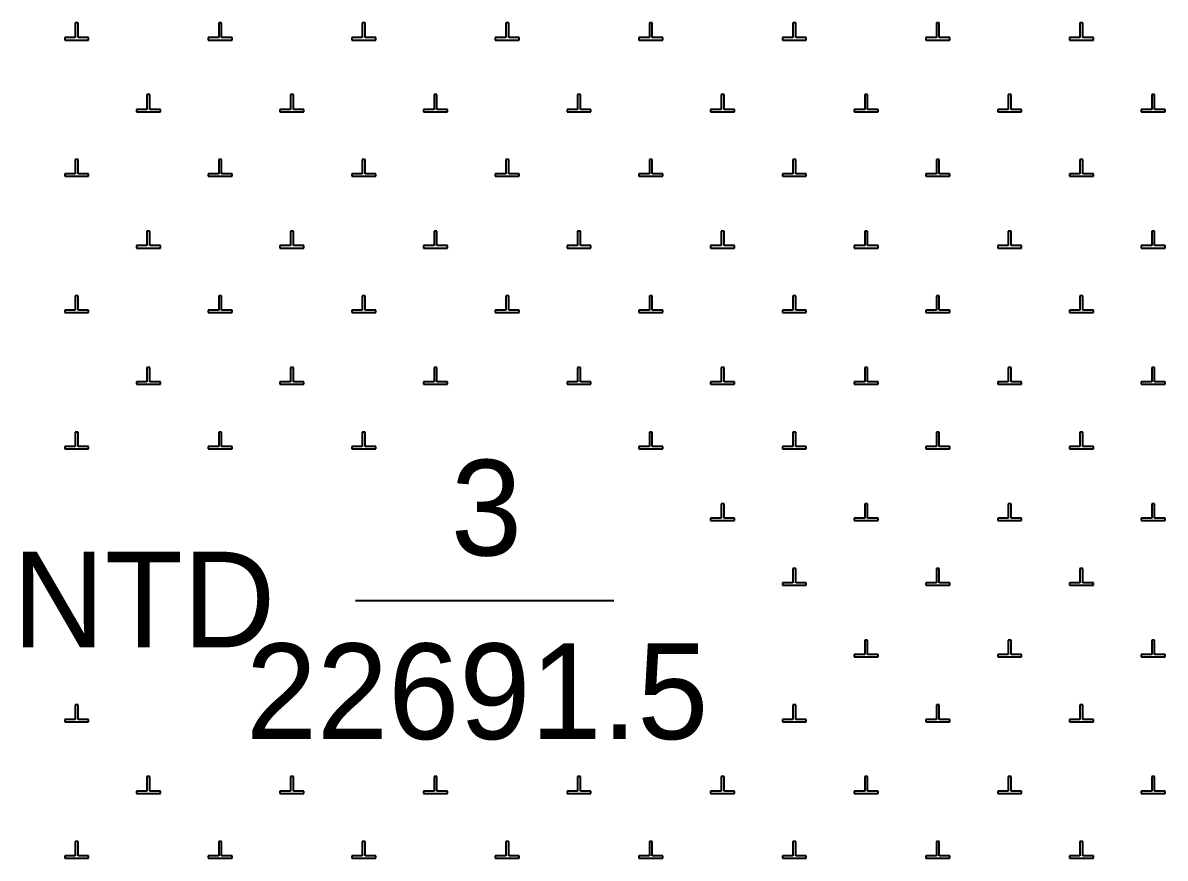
# Model space of a CAD drawing. Extents: x 550890 to 551618, y 1839259 to 1840146.
# Drawn here: x 551473.27 to 551497.14, y 1839970.2 to 1839987.67 of the extents above; entities that cross this region are included whole.
import ezdxf

# ---------------------------------------------------------------- set-up
doc = ezdxf.new("R2010")
doc.units = 0
for name, color, linetype in [('Level 13', 7, 'Continuous'), ('Level 19', 7, 'Continuous'), ('Level 2', 7, 'Continuous'), ('Level 4', 7, 'Continuous')]:
    doc.layers.add(name, color=color, linetype=linetype)

msp = doc.modelspace()

# ---------------------------------------------------------------- linework, layer by layer
at = {"layer": 'Level 13'}
msp.add_line((551480.22, 1839975.59), (551485.62, 1839975.59), dxfattribs=at)
at = {"layer": 'Level 19'}
for p, q in [((551474.42, 1839987.67), (551474.36, 1839987.67)), ((551474.36, 1839987.67), (551474.36, 1839987.36)), ((551474.42, 1839987.36), (551474.42, 1839987.67)), ((551477.42, 1839987.67), (551477.36, 1839987.67)), ((551477.36, 1839987.67), (551477.36, 1839987.36)), ((551477.42, 1839987.36), (551477.42, 1839987.67)), ((551480.42, 1839987.67), (551480.36, 1839987.67)), ((551480.36, 1839987.67), (551480.36, 1839987.36)), ((551480.42, 1839987.36), (551480.42, 1839987.67)), ((551483.42, 1839987.67), (551483.36, 1839987.67)), ((551483.36, 1839987.67), (551483.36, 1839987.36)), ((551483.42, 1839987.36), (551483.42, 1839987.67)), ((551486.42, 1839987.67), (551486.36, 1839987.67)), ((551486.36, 1839987.67), (551486.36, 1839987.36)), ((551486.42, 1839987.36), (551486.42, 1839987.67)), ((551489.42, 1839987.67), (551489.36, 1839987.67)), ((551489.36, 1839987.67), (551489.36, 1839987.36)), ((551489.42, 1839987.36), (551489.42, 1839987.67)), ((551492.42, 1839987.67), (551492.36, 1839987.67)), ((551492.36, 1839987.67), (551492.36, 1839987.36)), ((551492.42, 1839987.36), (551492.42, 1839987.67)), ((551495.42, 1839987.67), (551495.36, 1839987.67)), ((551495.36, 1839987.67), (551495.36, 1839987.36)), ((551495.42, 1839987.36), (551495.42, 1839987.67)), ((551474.36, 1839987.36), (551474.14, 1839987.36)), ((551474.14, 1839987.36), (551474.14, 1839987.31)), ((551474.14, 1839987.31), (551474.64, 1839987.31)), ((551474.64, 1839987.36), (551474.42, 1839987.36)), ((551474.64, 1839987.31), (551474.64, 1839987.36)), ((551477.36, 1839987.36), (551477.14, 1839987.36)), ((551477.14, 1839987.36), (551477.14, 1839987.31)), ((551477.14, 1839987.31), (551477.64, 1839987.31)), ((551477.64, 1839987.36), (551477.42, 1839987.36)), ((551477.64, 1839987.31), (551477.64, 1839987.36)), ((551480.36, 1839987.36), (551480.14, 1839987.36)), ((551480.14, 1839987.36), (551480.14, 1839987.31)), ((551480.14, 1839987.31), (551480.64, 1839987.31)), ((551480.64, 1839987.36), (551480.42, 1839987.36)), ((551480.64, 1839987.31), (551480.64, 1839987.36)), ((551483.36, 1839987.36), (551483.14, 1839987.36)), ((551483.14, 1839987.36), (551483.14, 1839987.31)), ((551483.14, 1839987.31), (551483.64, 1839987.31)), ((551483.64, 1839987.36), (551483.42, 1839987.36)), ((551483.64, 1839987.31), (551483.64, 1839987.36)), ((551486.36, 1839987.36), (551486.14, 1839987.36)), ((551486.14, 1839987.36), (551486.14, 1839987.31)), ((551486.14, 1839987.31), (551486.64, 1839987.31)), ((551486.64, 1839987.36), (551486.42, 1839987.36)), ((551486.64, 1839987.31), (551486.64, 1839987.36)), ((551489.36, 1839987.36), (551489.14, 1839987.36)), ((551489.14, 1839987.36), (551489.14, 1839987.31)), ((551489.14, 1839987.31), (551489.64, 1839987.31)), ((551489.64, 1839987.36), (551489.42, 1839987.36)), ((551489.64, 1839987.31), (551489.64, 1839987.36)), ((551492.36, 1839987.36), (551492.14, 1839987.36)), ((551492.14, 1839987.36), (551492.14, 1839987.31)), ((551492.14, 1839987.31), (551492.64, 1839987.31)), ((551492.64, 1839987.36), (551492.42, 1839987.36)), ((551492.64, 1839987.31), (551492.64, 1839987.36)), ((551495.36, 1839987.36), (551495.14, 1839987.36)), ((551495.14, 1839987.36), (551495.14, 1839987.31)), ((551495.14, 1839987.31), (551495.64, 1839987.31)), ((551495.64, 1839987.36), (551495.42, 1839987.36)), ((551495.64, 1839987.31), (551495.64, 1839987.36)), ((551475.92, 1839986.17), (551475.86, 1839986.17)), ((551475.86, 1839986.17), (551475.86, 1839985.86)), ((551475.92, 1839985.86), (551475.92, 1839986.17)), ((551478.92, 1839986.17), (551478.86, 1839986.17)), ((551478.86, 1839986.17), (551478.86, 1839985.86)), ((551478.92, 1839985.86), (551478.92, 1839986.17)), ((551481.92, 1839986.17), (551481.86, 1839986.17)), ((551481.86, 1839986.17), (551481.86, 1839985.86)), ((551481.92, 1839985.86), (551481.92, 1839986.17)), ((551484.92, 1839986.17), (551484.86, 1839986.17)), ((551484.86, 1839986.17), (551484.86, 1839985.86)), ((551484.92, 1839985.86), (551484.92, 1839986.17)), ((551487.92, 1839986.17), (551487.86, 1839986.17)), ((551487.86, 1839986.17), (551487.86, 1839985.86)), ((551487.92, 1839985.86), (551487.92, 1839986.17)), ((551490.92, 1839986.17), (551490.86, 1839986.17)), ((551490.86, 1839986.17), (551490.86, 1839985.86)), ((551490.92, 1839985.86), (551490.92, 1839986.17)), ((551493.92, 1839986.17), (551493.86, 1839986.17)), ((551493.86, 1839986.17), (551493.86, 1839985.86)), ((551493.92, 1839985.86), (551493.92, 1839986.17)), ((551496.92, 1839986.17), (551496.86, 1839986.17)), ((551496.86, 1839986.17), (551496.86, 1839985.86)), ((551496.92, 1839985.86), (551496.92, 1839986.17)), ((551475.86, 1839985.86), (551475.64, 1839985.86)), ((551475.64, 1839985.86), (551475.64, 1839985.81)), ((551476.14, 1839985.86), (551475.92, 1839985.86)), ((551476.14, 1839985.81), (551476.14, 1839985.86)), ((551478.86, 1839985.86), (551478.64, 1839985.86)), ((551478.64, 1839985.86), (551478.64, 1839985.81)), ((551479.14, 1839985.86), (551478.92, 1839985.86)), ((551479.14, 1839985.81), (551479.14, 1839985.86)), ((551481.86, 1839985.86), (551481.64, 1839985.86)), ((551481.64, 1839985.86), (551481.64, 1839985.81)), ((551482.14, 1839985.86), (551481.92, 1839985.86)), ((551482.14, 1839985.81), (551482.14, 1839985.86)), ((551484.86, 1839985.86), (551484.64, 1839985.86)), ((551484.64, 1839985.86), (551484.64, 1839985.81)), ((551485.14, 1839985.86), (551484.92, 1839985.86)), ((551485.14, 1839985.81), (551485.14, 1839985.86)), ((551487.86, 1839985.86), (551487.64, 1839985.86)), ((551487.64, 1839985.86), (551487.64, 1839985.81)), ((551488.14, 1839985.86), (551487.92, 1839985.86)), ((551488.14, 1839985.81), (551488.14, 1839985.86)), ((551490.86, 1839985.86), (551490.64, 1839985.86)), ((551490.64, 1839985.86), (551490.64, 1839985.81)), ((551491.14, 1839985.86), (551490.92, 1839985.86)), ((551491.14, 1839985.81), (551491.14, 1839985.86)), ((551493.86, 1839985.86), (551493.64, 1839985.86)), ((551493.64, 1839985.86), (551493.64, 1839985.81)), ((551494.14, 1839985.86), (551493.92, 1839985.86)), ((551494.14, 1839985.81), (551494.14, 1839985.86)), ((551496.86, 1839985.86), (551496.64, 1839985.86)), ((551496.64, 1839985.86), (551496.64, 1839985.81)), ((551497.14, 1839985.86), (551496.92, 1839985.86)), ((551497.14, 1839985.81), (551497.14, 1839985.86)), ((551475.64, 1839985.81), (551476.14, 1839985.81)), ((551478.64, 1839985.81), (551479.14, 1839985.81)), ((551481.64, 1839985.81), (551482.14, 1839985.81)), ((551484.64, 1839985.81), (551485.14, 1839985.81)), ((551487.64, 1839985.81), (551488.14, 1839985.81)), ((551490.64, 1839985.81), (551491.14, 1839985.81)), ((551493.64, 1839985.81), (551494.14, 1839985.81)), ((551496.64, 1839985.81), (551497.14, 1839985.81)), ((551474.42, 1839984.81), (551474.36, 1839984.81)), ((551474.36, 1839984.81), (551474.36, 1839984.51)), ((551474.42, 1839984.51), (551474.42, 1839984.81)), ((551477.42, 1839984.81), (551477.36, 1839984.81)), ((551477.36, 1839984.81), (551477.36, 1839984.51)), ((551477.42, 1839984.51), (551477.42, 1839984.81)), ((551480.42, 1839984.81), (551480.36, 1839984.81)), ((551480.36, 1839984.81), (551480.36, 1839984.51)), ((551480.42, 1839984.51), (551480.42, 1839984.81)), ((551483.42, 1839984.81), (551483.36, 1839984.81)), ((551483.36, 1839984.81), (551483.36, 1839984.51)), ((551483.42, 1839984.51), (551483.42, 1839984.81)), ((551486.42, 1839984.81), (551486.36, 1839984.81)), ((551486.36, 1839984.81), (551486.36, 1839984.51)), ((551486.42, 1839984.51), (551486.42, 1839984.81)), ((551489.42, 1839984.81), (551489.36, 1839984.81)), ((551489.36, 1839984.81), (551489.36, 1839984.51)), ((551489.42, 1839984.51), (551489.42, 1839984.81)), ((551492.42, 1839984.81), (551492.36, 1839984.81)), ((551492.36, 1839984.81), (551492.36, 1839984.51)), ((551492.42, 1839984.51), (551492.42, 1839984.81)), ((551495.42, 1839984.81), (551495.36, 1839984.81)), ((551495.36, 1839984.81), (551495.36, 1839984.51)), ((551495.42, 1839984.51), (551495.42, 1839984.81)), ((551474.36, 1839984.51), (551474.14, 1839984.51)), ((551474.14, 1839984.51), (551474.14, 1839984.46)), ((551474.14, 1839984.46), (551474.64, 1839984.46)), ((551474.64, 1839984.51), (551474.42, 1839984.51)), ((551474.64, 1839984.46), (551474.64, 1839984.51)), ((551477.36, 1839984.51), (551477.14, 1839984.51)), ((551477.14, 1839984.51), (551477.14, 1839984.46)), ((551477.14, 1839984.46), (551477.64, 1839984.46)), ((551477.64, 1839984.51), (551477.42, 1839984.51)), ((551477.64, 1839984.46), (551477.64, 1839984.51)), ((551480.36, 1839984.51), (551480.14, 1839984.51)), ((551480.14, 1839984.51), (551480.14, 1839984.46)), ((551480.14, 1839984.46), (551480.64, 1839984.46)), ((551480.64, 1839984.51), (551480.42, 1839984.51)), ((551480.64, 1839984.46), (551480.64, 1839984.51)), ((551483.36, 1839984.51), (551483.14, 1839984.51)), ((551483.14, 1839984.51), (551483.14, 1839984.46)), ((551483.14, 1839984.46), (551483.64, 1839984.46)), ((551483.64, 1839984.51), (551483.42, 1839984.51)), ((551483.64, 1839984.46), (551483.64, 1839984.51)), ((551486.36, 1839984.51), (551486.14, 1839984.51)), ((551486.14, 1839984.51), (551486.14, 1839984.46)), ((551486.14, 1839984.46), (551486.64, 1839984.46)), ((551486.64, 1839984.51), (551486.42, 1839984.51)), ((551486.64, 1839984.46), (551486.64, 1839984.51)), ((551489.36, 1839984.51), (551489.14, 1839984.51)), ((551489.14, 1839984.51), (551489.14, 1839984.46)), ((551489.14, 1839984.46), (551489.64, 1839984.46)), ((551489.64, 1839984.51), (551489.42, 1839984.51)), ((551489.64, 1839984.46), (551489.64, 1839984.51)), ((551492.36, 1839984.51), (551492.14, 1839984.51)), ((551492.14, 1839984.51), (551492.14, 1839984.46)), ((551492.14, 1839984.46), (551492.64, 1839984.46)), ((551492.64, 1839984.51), (551492.42, 1839984.51)), ((551492.64, 1839984.46), (551492.64, 1839984.51)), ((551495.36, 1839984.51), (551495.14, 1839984.51)), ((551495.14, 1839984.51), (551495.14, 1839984.46)), ((551495.14, 1839984.46), (551495.64, 1839984.46)), ((551495.64, 1839984.51), (551495.42, 1839984.51)), ((551495.64, 1839984.46), (551495.64, 1839984.51)), ((551475.92, 1839983.31), (551475.86, 1839983.31)), ((551475.86, 1839983.31), (551475.86, 1839983.01)), ((551475.92, 1839983.01), (551475.92, 1839983.31)), ((551478.92, 1839983.31), (551478.86, 1839983.31)), ((551478.86, 1839983.31), (551478.86, 1839983.01)), ((551478.92, 1839983.01), (551478.92, 1839983.31)), ((551481.92, 1839983.31), (551481.86, 1839983.31)), ((551481.86, 1839983.31), (551481.86, 1839983.01)), ((551481.92, 1839983.01), (551481.92, 1839983.31)), ((551484.92, 1839983.31), (551484.86, 1839983.31)), ((551484.86, 1839983.31), (551484.86, 1839983.01)), ((551484.92, 1839983.01), (551484.92, 1839983.31)), ((551487.92, 1839983.31), (551487.86, 1839983.31)), ((551487.86, 1839983.31), (551487.86, 1839983.01)), ((551487.92, 1839983.01), (551487.92, 1839983.31)), ((551490.92, 1839983.31), (551490.86, 1839983.31)), ((551490.86, 1839983.31), (551490.86, 1839983.01)), ((551490.92, 1839983.01), (551490.92, 1839983.31)), ((551493.92, 1839983.31), (551493.86, 1839983.31)), ((551493.86, 1839983.31), (551493.86, 1839983.01)), ((551493.92, 1839983.01), (551493.92, 1839983.31)), ((551496.92, 1839983.31), (551496.86, 1839983.31)), ((551496.86, 1839983.31), (551496.86, 1839983.01)), ((551496.92, 1839983.01), (551496.92, 1839983.31)), ((551475.86, 1839983.01), (551475.64, 1839983.01)), ((551475.64, 1839983.01), (551475.64, 1839982.96)), ((551476.14, 1839983.01), (551475.92, 1839983.01)), ((551476.14, 1839982.96), (551476.14, 1839983.01)), ((551478.86, 1839983.01), (551478.64, 1839983.01)), ((551478.64, 1839983.01), (551478.64, 1839982.96)), ((551479.14, 1839983.01), (551478.92, 1839983.01)), ((551479.14, 1839982.96), (551479.14, 1839983.01)), ((551481.86, 1839983.01), (551481.64, 1839983.01)), ((551481.64, 1839983.01), (551481.64, 1839982.96)), ((551482.14, 1839983.01), (551481.92, 1839983.01)), ((551482.14, 1839982.96), (551482.14, 1839983.01)), ((551484.86, 1839983.01), (551484.64, 1839983.01)), ((551484.64, 1839983.01), (551484.64, 1839982.96)), ((551485.14, 1839983.01), (551484.92, 1839983.01)), ((551485.14, 1839982.96), (551485.14, 1839983.01)), ((551487.86, 1839983.01), (551487.64, 1839983.01)), ((551487.64, 1839983.01), (551487.64, 1839982.96)), ((551488.14, 1839983.01), (551487.92, 1839983.01)), ((551488.14, 1839982.96), (551488.14, 1839983.01)), ((551490.86, 1839983.01), (551490.64, 1839983.01)), ((551490.64, 1839983.01), (551490.64, 1839982.96)), ((551491.14, 1839983.01), (551490.92, 1839983.01)), ((551491.14, 1839982.96), (551491.14, 1839983.01)), ((551493.86, 1839983.01), (551493.64, 1839983.01)), ((551493.64, 1839983.01), (551493.64, 1839982.96)), ((551494.14, 1839983.01), (551493.92, 1839983.01)), ((551494.14, 1839982.96), (551494.14, 1839983.01)), ((551496.86, 1839983.01), (551496.64, 1839983.01)), ((551496.64, 1839983.01), (551496.64, 1839982.96)), ((551497.14, 1839983.01), (551496.92, 1839983.01)), ((551497.14, 1839982.96), (551497.14, 1839983.01)), ((551475.64, 1839982.96), (551476.14, 1839982.96)), ((551478.64, 1839982.96), (551479.14, 1839982.96)), ((551481.64, 1839982.96), (551482.14, 1839982.96)), ((551484.64, 1839982.96), (551485.14, 1839982.96)), ((551487.64, 1839982.96), (551488.14, 1839982.96)), ((551490.64, 1839982.96), (551491.14, 1839982.96)), ((551493.64, 1839982.96), (551494.14, 1839982.96)), ((551496.64, 1839982.96), (551497.14, 1839982.96)), ((551474.42, 1839981.96), (551474.36, 1839981.96)), ((551474.36, 1839981.96), (551474.36, 1839981.66)), ((551474.42, 1839981.66), (551474.42, 1839981.96)), ((551477.42, 1839981.96), (551477.36, 1839981.96)), ((551477.36, 1839981.96), (551477.36, 1839981.66)), ((551477.42, 1839981.66), (551477.42, 1839981.96)), ((551480.42, 1839981.96), (551480.36, 1839981.96)), ((551480.36, 1839981.96), (551480.36, 1839981.66)), ((551480.42, 1839981.66), (551480.42, 1839981.96)), ((551483.42, 1839981.96), (551483.36, 1839981.96)), ((551483.36, 1839981.96), (551483.36, 1839981.66)), ((551483.42, 1839981.66), (551483.42, 1839981.96)), ((551486.42, 1839981.96), (551486.36, 1839981.96)), ((551486.36, 1839981.96), (551486.36, 1839981.66)), ((551486.42, 1839981.66), (551486.42, 1839981.96)), ((551489.42, 1839981.96), (551489.36, 1839981.96)), ((551489.36, 1839981.96), (551489.36, 1839981.66)), ((551489.42, 1839981.66), (551489.42, 1839981.96)), ((551492.42, 1839981.96), (551492.36, 1839981.96)), ((551492.36, 1839981.96), (551492.36, 1839981.66)), ((551492.42, 1839981.66), (551492.42, 1839981.96)), ((551495.42, 1839981.96), (551495.36, 1839981.96)), ((551495.36, 1839981.96), (551495.36, 1839981.66)), ((551495.42, 1839981.66), (551495.42, 1839981.96)), ((551474.36, 1839981.66), (551474.14, 1839981.66)), ((551474.14, 1839981.66), (551474.14, 1839981.61)), ((551474.14, 1839981.61), (551474.64, 1839981.61)), ((551474.64, 1839981.66), (551474.42, 1839981.66)), ((551474.64, 1839981.61), (551474.64, 1839981.66)), ((551477.36, 1839981.66), (551477.14, 1839981.66)), ((551477.14, 1839981.66), (551477.14, 1839981.61)), ((551477.14, 1839981.61), (551477.64, 1839981.61)), ((551477.64, 1839981.66), (551477.42, 1839981.66)), ((551477.64, 1839981.61), (551477.64, 1839981.66)), ((551480.36, 1839981.66), (551480.14, 1839981.66)), ((551480.14, 1839981.66), (551480.14, 1839981.61)), ((551480.14, 1839981.61), (551480.64, 1839981.61)), ((551480.64, 1839981.66), (551480.42, 1839981.66)), ((551480.64, 1839981.61), (551480.64, 1839981.66)), ((551483.36, 1839981.66), (551483.14, 1839981.66)), ((551483.14, 1839981.66), (551483.14, 1839981.61)), ((551483.14, 1839981.61), (551483.64, 1839981.61)), ((551483.64, 1839981.66), (551483.42, 1839981.66)), ((551483.64, 1839981.61), (551483.64, 1839981.66)), ((551486.36, 1839981.66), (551486.14, 1839981.66)), ((551486.14, 1839981.66), (551486.14, 1839981.61)), ((551486.14, 1839981.61), (551486.64, 1839981.61)), ((551486.64, 1839981.66), (551486.42, 1839981.66)), ((551486.64, 1839981.61), (551486.64, 1839981.66)), ((551489.36, 1839981.66), (551489.14, 1839981.66)), ((551489.14, 1839981.66), (551489.14, 1839981.61)), ((551489.14, 1839981.61), (551489.64, 1839981.61)), ((551489.64, 1839981.66), (551489.42, 1839981.66)), ((551489.64, 1839981.61), (551489.64, 1839981.66)), ((551492.36, 1839981.66), (551492.14, 1839981.66)), ((551492.14, 1839981.66), (551492.14, 1839981.61)), ((551492.14, 1839981.61), (551492.64, 1839981.61)), ((551492.64, 1839981.66), (551492.42, 1839981.66)), ((551492.64, 1839981.61), (551492.64, 1839981.66)), ((551495.36, 1839981.66), (551495.14, 1839981.66)), ((551495.14, 1839981.66), (551495.14, 1839981.61)), ((551495.14, 1839981.61), (551495.64, 1839981.61)), ((551495.64, 1839981.66), (551495.42, 1839981.66)), ((551495.64, 1839981.61), (551495.64, 1839981.66)), ((551475.92, 1839980.46), (551475.86, 1839980.46)), ((551475.86, 1839980.46), (551475.86, 1839980.16)), ((551475.92, 1839980.16), (551475.92, 1839980.46)), ((551478.92, 1839980.46), (551478.86, 1839980.46)), ((551478.86, 1839980.46), (551478.86, 1839980.16)), ((551478.92, 1839980.16), (551478.92, 1839980.46)), ((551481.92, 1839980.46), (551481.86, 1839980.46)), ((551481.86, 1839980.46), (551481.86, 1839980.16)), ((551481.92, 1839980.16), (551481.92, 1839980.46)), ((551484.92, 1839980.46), (551484.86, 1839980.46)), ((551484.86, 1839980.46), (551484.86, 1839980.16)), ((551484.92, 1839980.16), (551484.92, 1839980.46)), ((551487.92, 1839980.46), (551487.86, 1839980.46)), ((551487.86, 1839980.46), (551487.86, 1839980.16)), ((551487.92, 1839980.16), (551487.92, 1839980.46)), ((551490.92, 1839980.46), (551490.86, 1839980.46)), ((551490.86, 1839980.46), (551490.86, 1839980.16)), ((551490.92, 1839980.16), (551490.92, 1839980.46)), ((551493.92, 1839980.46), (551493.86, 1839980.46)), ((551493.86, 1839980.46), (551493.86, 1839980.16)), ((551493.92, 1839980.16), (551493.92, 1839980.46)), ((551496.92, 1839980.46), (551496.86, 1839980.46)), ((551496.86, 1839980.46), (551496.86, 1839980.16)), ((551496.92, 1839980.16), (551496.92, 1839980.46)), ((551475.86, 1839980.16), (551475.64, 1839980.16)), ((551475.64, 1839980.16), (551475.64, 1839980.11)), ((551475.64, 1839980.11), (551476.14, 1839980.11)), ((551476.14, 1839980.16), (551475.92, 1839980.16)), ((551476.14, 1839980.11), (551476.14, 1839980.16)), ((551478.86, 1839980.16), (551478.64, 1839980.16)), ((551478.64, 1839980.16), (551478.64, 1839980.11)), ((551478.64, 1839980.11), (551479.14, 1839980.11)), ((551479.14, 1839980.16), (551478.92, 1839980.16)), ((551479.14, 1839980.11), (551479.14, 1839980.16)), ((551481.86, 1839980.16), (551481.64, 1839980.16)), ((551481.64, 1839980.16), (551481.64, 1839980.11)), ((551481.64, 1839980.11), (551482.14, 1839980.11)), ((551482.14, 1839980.16), (551481.92, 1839980.16)), ((551482.14, 1839980.11), (551482.14, 1839980.16)), ((551484.86, 1839980.16), (551484.64, 1839980.16)), ((551484.64, 1839980.16), (551484.64, 1839980.11)), ((551484.64, 1839980.11), (551485.14, 1839980.11)), ((551485.14, 1839980.16), (551484.92, 1839980.16)), ((551485.14, 1839980.11), (551485.14, 1839980.16)), ((551487.86, 1839980.16), (551487.64, 1839980.16)), ((551487.64, 1839980.16), (551487.64, 1839980.11)), ((551487.64, 1839980.11), (551488.14, 1839980.11)), ((551488.14, 1839980.16), (551487.92, 1839980.16)), ((551488.14, 1839980.11), (551488.14, 1839980.16)), ((551490.86, 1839980.16), (551490.64, 1839980.16)), ((551490.64, 1839980.16), (551490.64, 1839980.11)), ((551490.64, 1839980.11), (551491.14, 1839980.11)), ((551491.14, 1839980.16), (551490.92, 1839980.16)), ((551491.14, 1839980.11), (551491.14, 1839980.16)), ((551493.86, 1839980.16), (551493.64, 1839980.16)), ((551493.64, 1839980.16), (551493.64, 1839980.11)), ((551493.64, 1839980.11), (551494.14, 1839980.11)), ((551494.14, 1839980.16), (551493.92, 1839980.16)), ((551494.14, 1839980.11), (551494.14, 1839980.16)), ((551496.86, 1839980.16), (551496.64, 1839980.16)), ((551496.64, 1839980.16), (551496.64, 1839980.11)), ((551496.64, 1839980.11), (551497.14, 1839980.11)), ((551497.14, 1839980.16), (551496.92, 1839980.16)), ((551497.14, 1839980.11), (551497.14, 1839980.16)), ((551474.42, 1839979.11), (551474.36, 1839979.11)), ((551474.36, 1839979.11), (551474.36, 1839978.81)), ((551474.42, 1839978.81), (551474.42, 1839979.11)), ((551477.42, 1839979.11), (551477.36, 1839979.11)), ((551477.36, 1839979.11), (551477.36, 1839978.81)), ((551477.42, 1839978.81), (551477.42, 1839979.11)), ((551480.42, 1839979.11), (551480.36, 1839979.11)), ((551480.36, 1839979.11), (551480.36, 1839978.81)), ((551480.42, 1839978.81), (551480.42, 1839979.11)), ((551486.42, 1839979.11), (551486.36, 1839979.11)), ((551486.36, 1839979.11), (551486.36, 1839978.81)), ((551486.42, 1839978.81), (551486.42, 1839979.11)), ((551489.42, 1839979.11), (551489.36, 1839979.11)), ((551489.36, 1839979.11), (551489.36, 1839978.81)), ((551489.42, 1839978.81), (551489.42, 1839979.11)), ((551492.42, 1839979.11), (551492.36, 1839979.11)), ((551492.36, 1839979.11), (551492.36, 1839978.81)), ((551492.42, 1839978.81), (551492.42, 1839979.11)), ((551495.42, 1839979.11), (551495.36, 1839979.11)), ((551495.36, 1839979.11), (551495.36, 1839978.81)), ((551495.42, 1839978.81), (551495.42, 1839979.11)), ((551474.36, 1839978.81), (551474.14, 1839978.81)), ((551474.14, 1839978.81), (551474.14, 1839978.76)), ((551474.14, 1839978.76), (551474.64, 1839978.76)), ((551474.64, 1839978.81), (551474.42, 1839978.81)), ((551474.64, 1839978.76), (551474.64, 1839978.81)), ((551477.36, 1839978.81), (551477.14, 1839978.81)), ((551477.14, 1839978.81), (551477.14, 1839978.76)), ((551477.14, 1839978.76), (551477.64, 1839978.76)), ((551477.64, 1839978.81), (551477.42, 1839978.81)), ((551477.64, 1839978.76), (551477.64, 1839978.81)), ((551480.36, 1839978.81), (551480.14, 1839978.81)), ((551480.14, 1839978.81), (551480.14, 1839978.76)), ((551480.14, 1839978.76), (551480.64, 1839978.76)), ((551480.64, 1839978.81), (551480.42, 1839978.81)), ((551480.64, 1839978.76), (551480.64, 1839978.81)), ((551486.36, 1839978.81), (551486.14, 1839978.81)), ((551486.14, 1839978.81), (551486.14, 1839978.76)), ((551486.14, 1839978.76), (551486.64, 1839978.76)), ((551486.64, 1839978.81), (551486.42, 1839978.81)), ((551486.64, 1839978.76), (551486.64, 1839978.81)), ((551489.36, 1839978.81), (551489.14, 1839978.81)), ((551489.14, 1839978.81), (551489.14, 1839978.76)), ((551489.14, 1839978.76), (551489.64, 1839978.76)), ((551489.64, 1839978.81), (551489.42, 1839978.81)), ((551489.64, 1839978.76), (551489.64, 1839978.81)), ((551492.36, 1839978.81), (551492.14, 1839978.81)), ((551492.14, 1839978.81), (551492.14, 1839978.76)), ((551492.14, 1839978.76), (551492.64, 1839978.76)), ((551492.64, 1839978.81), (551492.42, 1839978.81)), ((551492.64, 1839978.76), (551492.64, 1839978.81)), ((551495.36, 1839978.81), (551495.14, 1839978.81)), ((551495.14, 1839978.81), (551495.14, 1839978.76)), ((551495.14, 1839978.76), (551495.64, 1839978.76)), ((551495.64, 1839978.81), (551495.42, 1839978.81)), ((551495.64, 1839978.76), (551495.64, 1839978.81)), ((551487.92, 1839977.61), (551487.86, 1839977.61)), ((551487.86, 1839977.61), (551487.86, 1839977.31)), ((551487.92, 1839977.31), (551487.92, 1839977.61)), ((551490.92, 1839977.61), (551490.86, 1839977.61)), ((551490.86, 1839977.61), (551490.86, 1839977.31)), ((551490.92, 1839977.31), (551490.92, 1839977.61)), ((551493.92, 1839977.61), (551493.86, 1839977.61)), ((551493.86, 1839977.61), (551493.86, 1839977.31)), ((551493.92, 1839977.31), (551493.92, 1839977.61)), ((551496.92, 1839977.61), (551496.86, 1839977.61)), ((551496.86, 1839977.61), (551496.86, 1839977.31)), ((551496.92, 1839977.31), (551496.92, 1839977.61)), ((551487.86, 1839977.31), (551487.64, 1839977.31)), ((551487.64, 1839977.31), (551487.64, 1839977.26)), ((551487.64, 1839977.26), (551488.14, 1839977.26)), ((551488.14, 1839977.31), (551487.92, 1839977.31)), ((551488.14, 1839977.26), (551488.14, 1839977.31)), ((551490.86, 1839977.31), (551490.64, 1839977.31)), ((551490.64, 1839977.31), (551490.64, 1839977.26)), ((551490.64, 1839977.26), (551491.14, 1839977.26)), ((551491.14, 1839977.31), (551490.92, 1839977.31)), ((551491.14, 1839977.26), (551491.14, 1839977.31)), ((551493.86, 1839977.31), (551493.64, 1839977.31)), ((551493.64, 1839977.31), (551493.64, 1839977.26)), ((551493.64, 1839977.26), (551494.14, 1839977.26)), ((551494.14, 1839977.31), (551493.92, 1839977.31)), ((551494.14, 1839977.26), (551494.14, 1839977.31)), ((551496.86, 1839977.31), (551496.64, 1839977.31)), ((551496.64, 1839977.31), (551496.64, 1839977.26)), ((551496.64, 1839977.26), (551497.14, 1839977.26)), ((551497.14, 1839977.31), (551496.92, 1839977.31)), ((551497.14, 1839977.26), (551497.14, 1839977.31)), ((551489.42, 1839976.26), (551489.36, 1839976.26)), ((551489.36, 1839976.26), (551489.36, 1839975.96)), ((551489.42, 1839975.96), (551489.42, 1839976.26)), ((551492.42, 1839976.26), (551492.36, 1839976.26)), ((551492.36, 1839976.26), (551492.36, 1839975.96)), ((551492.42, 1839975.96), (551492.42, 1839976.26)), ((551495.42, 1839976.26), (551495.36, 1839976.26)), ((551495.36, 1839976.26), (551495.36, 1839975.96)), ((551495.42, 1839975.96), (551495.42, 1839976.26)), ((551489.36, 1839975.96), (551489.14, 1839975.96)), ((551489.14, 1839975.96), (551489.14, 1839975.91)), ((551489.14, 1839975.91), (551489.64, 1839975.91)), ((551489.64, 1839975.96), (551489.42, 1839975.96)), ((551489.64, 1839975.91), (551489.64, 1839975.96)), ((551492.36, 1839975.96), (551492.14, 1839975.96)), ((551492.14, 1839975.96), (551492.14, 1839975.91)), ((551492.14, 1839975.91), (551492.64, 1839975.91)), ((551492.64, 1839975.96), (551492.42, 1839975.96)), ((551492.64, 1839975.91), (551492.64, 1839975.96)), ((551495.36, 1839975.96), (551495.14, 1839975.96)), ((551495.14, 1839975.96), (551495.14, 1839975.91)), ((551495.14, 1839975.91), (551495.64, 1839975.91)), ((551495.64, 1839975.96), (551495.42, 1839975.96)), ((551495.64, 1839975.91), (551495.64, 1839975.96)), ((551490.92, 1839974.76), (551490.86, 1839974.76)), ((551490.86, 1839974.76), (551490.86, 1839974.46)), ((551490.92, 1839974.46), (551490.92, 1839974.76)), ((551493.92, 1839974.76), (551493.86, 1839974.76)), ((551493.86, 1839974.76), (551493.86, 1839974.46)), ((551493.92, 1839974.46), (551493.92, 1839974.76)), ((551496.92, 1839974.76), (551496.86, 1839974.76)), ((551496.86, 1839974.76), (551496.86, 1839974.46)), ((551496.92, 1839974.46), (551496.92, 1839974.76)), ((551490.86, 1839974.46), (551490.64, 1839974.46)), ((551490.64, 1839974.46), (551490.64, 1839974.41)), ((551490.64, 1839974.41), (551491.14, 1839974.41)), ((551491.14, 1839974.46), (551490.92, 1839974.46)), ((551491.14, 1839974.41), (551491.14, 1839974.46)), ((551493.86, 1839974.46), (551493.64, 1839974.46)), ((551493.64, 1839974.46), (551493.64, 1839974.41)), ((551493.64, 1839974.41), (551494.14, 1839974.41)), ((551494.14, 1839974.46), (551493.92, 1839974.46)), ((551494.14, 1839974.41), (551494.14, 1839974.46)), ((551496.86, 1839974.46), (551496.64, 1839974.46)), ((551496.64, 1839974.46), (551496.64, 1839974.41)), ((551496.64, 1839974.41), (551497.14, 1839974.41)), ((551497.14, 1839974.46), (551496.92, 1839974.46)), ((551497.14, 1839974.41), (551497.14, 1839974.46)), ((551474.42, 1839973.41), (551474.36, 1839973.41)), ((551474.36, 1839973.41), (551474.36, 1839973.1)), ((551474.42, 1839973.1), (551474.42, 1839973.41)), ((551489.42, 1839973.41), (551489.36, 1839973.41)), ((551489.36, 1839973.41), (551489.36, 1839973.1)), ((551489.42, 1839973.1), (551489.42, 1839973.41)), ((551492.42, 1839973.41), (551492.36, 1839973.41)), ((551492.36, 1839973.41), (551492.36, 1839973.1)), ((551492.42, 1839973.1), (551492.42, 1839973.41)), ((551495.42, 1839973.41), (551495.36, 1839973.41)), ((551495.36, 1839973.41), (551495.36, 1839973.1)), ((551495.42, 1839973.1), (551495.42, 1839973.41)), ((551474.36, 1839973.1), (551474.14, 1839973.1)), ((551474.14, 1839973.1), (551474.14, 1839973.05)), ((551474.14, 1839973.05), (551474.64, 1839973.05)), ((551474.64, 1839973.1), (551474.42, 1839973.1)), ((551474.64, 1839973.05), (551474.64, 1839973.1)), ((551489.36, 1839973.1), (551489.14, 1839973.1)), ((551489.14, 1839973.1), (551489.14, 1839973.05)), ((551489.14, 1839973.05), (551489.64, 1839973.05)), ((551489.64, 1839973.1), (551489.42, 1839973.1)), ((551489.64, 1839973.05), (551489.64, 1839973.1)), ((551492.36, 1839973.1), (551492.14, 1839973.1)), ((551492.14, 1839973.1), (551492.14, 1839973.05)), ((551492.14, 1839973.05), (551492.64, 1839973.05)), ((551492.64, 1839973.1), (551492.42, 1839973.1)), ((551492.64, 1839973.05), (551492.64, 1839973.1)), ((551495.36, 1839973.1), (551495.14, 1839973.1)), ((551495.14, 1839973.1), (551495.14, 1839973.05)), ((551495.14, 1839973.05), (551495.64, 1839973.05)), ((551495.64, 1839973.1), (551495.42, 1839973.1)), ((551495.64, 1839973.05), (551495.64, 1839973.1)), ((551475.92, 1839971.91), (551475.86, 1839971.91)), ((551475.86, 1839971.91), (551475.86, 1839971.6)), ((551475.92, 1839971.6), (551475.92, 1839971.91)), ((551478.92, 1839971.91), (551478.86, 1839971.91)), ((551478.86, 1839971.91), (551478.86, 1839971.6)), ((551478.92, 1839971.6), (551478.92, 1839971.91)), ((551481.92, 1839971.91), (551481.86, 1839971.91)), ((551481.86, 1839971.91), (551481.86, 1839971.6)), ((551481.92, 1839971.6), (551481.92, 1839971.91)), ((551484.92, 1839971.91), (551484.86, 1839971.91)), ((551484.86, 1839971.91), (551484.86, 1839971.6)), ((551484.92, 1839971.6), (551484.92, 1839971.91)), ((551487.92, 1839971.91), (551487.86, 1839971.91)), ((551487.86, 1839971.91), (551487.86, 1839971.6)), ((551487.92, 1839971.6), (551487.92, 1839971.91)), ((551490.92, 1839971.91), (551490.86, 1839971.91)), ((551490.86, 1839971.91), (551490.86, 1839971.6)), ((551490.92, 1839971.6), (551490.92, 1839971.91)), ((551493.92, 1839971.91), (551493.86, 1839971.91)), ((551493.86, 1839971.91), (551493.86, 1839971.6)), ((551493.92, 1839971.6), (551493.92, 1839971.91)), ((551496.92, 1839971.91), (551496.86, 1839971.91)), ((551496.86, 1839971.91), (551496.86, 1839971.6)), ((551496.92, 1839971.6), (551496.92, 1839971.91)), ((551475.86, 1839971.6), (551475.64, 1839971.6)), ((551475.64, 1839971.6), (551475.64, 1839971.55)), ((551475.64, 1839971.55), (551476.14, 1839971.55)), ((551476.14, 1839971.6), (551475.92, 1839971.6)), ((551476.14, 1839971.55), (551476.14, 1839971.6)), ((551478.86, 1839971.6), (551478.64, 1839971.6)), ((551478.64, 1839971.6), (551478.64, 1839971.55)), ((551478.64, 1839971.55), (551479.14, 1839971.55)), ((551479.14, 1839971.6), (551478.92, 1839971.6)), ((551479.14, 1839971.55), (551479.14, 1839971.6)), ((551481.86, 1839971.6), (551481.64, 1839971.6)), ((551481.64, 1839971.6), (551481.64, 1839971.55)), ((551481.64, 1839971.55), (551482.14, 1839971.55)), ((551482.14, 1839971.6), (551481.92, 1839971.6)), ((551482.14, 1839971.55), (551482.14, 1839971.6)), ((551484.86, 1839971.6), (551484.64, 1839971.6)), ((551484.64, 1839971.6), (551484.64, 1839971.55)), ((551484.64, 1839971.55), (551485.14, 1839971.55)), ((551485.14, 1839971.6), (551484.92, 1839971.6)), ((551485.14, 1839971.55), (551485.14, 1839971.6)), ((551487.86, 1839971.6), (551487.64, 1839971.6)), ((551487.64, 1839971.6), (551487.64, 1839971.55)), ((551487.64, 1839971.55), (551488.14, 1839971.55)), ((551488.14, 1839971.6), (551487.92, 1839971.6)), ((551488.14, 1839971.55), (551488.14, 1839971.6)), ((551490.86, 1839971.6), (551490.64, 1839971.6)), ((551490.64, 1839971.6), (551490.64, 1839971.55)), ((551490.64, 1839971.55), (551491.14, 1839971.55)), ((551491.14, 1839971.6), (551490.92, 1839971.6)), ((551491.14, 1839971.55), (551491.14, 1839971.6)), ((551493.86, 1839971.6), (551493.64, 1839971.6)), ((551493.64, 1839971.6), (551493.64, 1839971.55)), ((551493.64, 1839971.55), (551494.14, 1839971.55)), ((551494.14, 1839971.6), (551493.92, 1839971.6)), ((551494.14, 1839971.55), (551494.14, 1839971.6)), ((551496.86, 1839971.6), (551496.64, 1839971.6)), ((551496.64, 1839971.6), (551496.64, 1839971.55)), ((551496.64, 1839971.55), (551497.14, 1839971.55)), ((551497.14, 1839971.6), (551496.92, 1839971.6)), ((551497.14, 1839971.55), (551497.14, 1839971.6)), ((551474.42, 1839970.55), (551474.36, 1839970.55)), ((551474.36, 1839970.55), (551474.36, 1839970.25)), ((551474.42, 1839970.25), (551474.42, 1839970.55)), ((551477.42, 1839970.55), (551477.36, 1839970.55)), ((551477.36, 1839970.55), (551477.36, 1839970.25)), ((551477.42, 1839970.25), (551477.42, 1839970.55)), ((551480.42, 1839970.55), (551480.36, 1839970.55)), ((551480.36, 1839970.55), (551480.36, 1839970.25)), ((551480.42, 1839970.25), (551480.42, 1839970.55)), ((551483.42, 1839970.55), (551483.36, 1839970.55)), ((551483.36, 1839970.55), (551483.36, 1839970.25)), ((551483.42, 1839970.25), (551483.42, 1839970.55)), ((551486.42, 1839970.55), (551486.36, 1839970.55)), ((551486.36, 1839970.55), (551486.36, 1839970.25)), ((551486.42, 1839970.25), (551486.42, 1839970.55)), ((551489.42, 1839970.55), (551489.36, 1839970.55)), ((551489.36, 1839970.55), (551489.36, 1839970.25)), ((551489.42, 1839970.25), (551489.42, 1839970.55)), ((551492.42, 1839970.55), (551492.36, 1839970.55)), ((551492.36, 1839970.55), (551492.36, 1839970.25)), ((551492.42, 1839970.25), (551492.42, 1839970.55)), ((551495.42, 1839970.55), (551495.36, 1839970.55)), ((551495.36, 1839970.55), (551495.36, 1839970.25)), ((551495.42, 1839970.25), (551495.42, 1839970.55)), ((551474.36, 1839970.25), (551474.14, 1839970.25)), ((551474.14, 1839970.25), (551474.14, 1839970.2)), ((551474.14, 1839970.2), (551474.64, 1839970.2)), ((551474.64, 1839970.25), (551474.42, 1839970.25)), ((551474.64, 1839970.2), (551474.64, 1839970.25)), ((551477.36, 1839970.25), (551477.14, 1839970.25)), ((551477.14, 1839970.25), (551477.14, 1839970.2)), ((551477.14, 1839970.2), (551477.64, 1839970.2)), ((551477.64, 1839970.25), (551477.42, 1839970.25)), ((551477.64, 1839970.2), (551477.64, 1839970.25)), ((551480.36, 1839970.25), (551480.14, 1839970.25)), ((551480.14, 1839970.25), (551480.14, 1839970.2)), ((551480.14, 1839970.2), (551480.64, 1839970.2)), ((551480.64, 1839970.25), (551480.42, 1839970.25)), ((551480.64, 1839970.2), (551480.64, 1839970.25)), ((551483.36, 1839970.25), (551483.14, 1839970.25)), ((551483.14, 1839970.25), (551483.14, 1839970.2)), ((551483.14, 1839970.2), (551483.64, 1839970.2)), ((551483.64, 1839970.25), (551483.42, 1839970.25)), ((551483.64, 1839970.2), (551483.64, 1839970.25)), ((551486.36, 1839970.25), (551486.14, 1839970.25)), ((551486.14, 1839970.25), (551486.14, 1839970.2)), ((551486.14, 1839970.2), (551486.64, 1839970.2)), ((551486.64, 1839970.25), (551486.42, 1839970.25)), ((551486.64, 1839970.2), (551486.64, 1839970.25)), ((551489.36, 1839970.25), (551489.14, 1839970.25)), ((551489.14, 1839970.25), (551489.14, 1839970.2)), ((551489.14, 1839970.2), (551489.64, 1839970.2)), ((551489.64, 1839970.25), (551489.42, 1839970.25)), ((551489.64, 1839970.2), (551489.64, 1839970.25)), ((551492.36, 1839970.25), (551492.14, 1839970.25)), ((551492.14, 1839970.25), (551492.14, 1839970.2)), ((551492.14, 1839970.2), (551492.64, 1839970.2)), ((551492.64, 1839970.25), (551492.42, 1839970.25)), ((551492.64, 1839970.2), (551492.64, 1839970.25)), ((551495.36, 1839970.25), (551495.14, 1839970.25)), ((551495.14, 1839970.25), (551495.14, 1839970.2)), ((551495.14, 1839970.2), (551495.64, 1839970.2)), ((551495.64, 1839970.25), (551495.42, 1839970.25)), ((551495.64, 1839970.2), (551495.64, 1839970.25))]:
    msp.add_line(p, q, dxfattribs=at)

# ---------------------------------------------------------------- texts
at = {"layer": 'Level 13'}
msp.add_text('3', height=2, dxfattribs=at).set_placement((551482.211, 1839976.53))
at = {"layer": 'Level 2'}
msp.add_text('NTD', height=2, dxfattribs=at).set_placement((551473.046, 1839974.61))
at = {"layer": 'Level 4'}
msp.add_text('22691.5', height=2, dxfattribs=at).set_placement((551477.926, 1839972.69))

doc.saveas('drawing.dxf')
